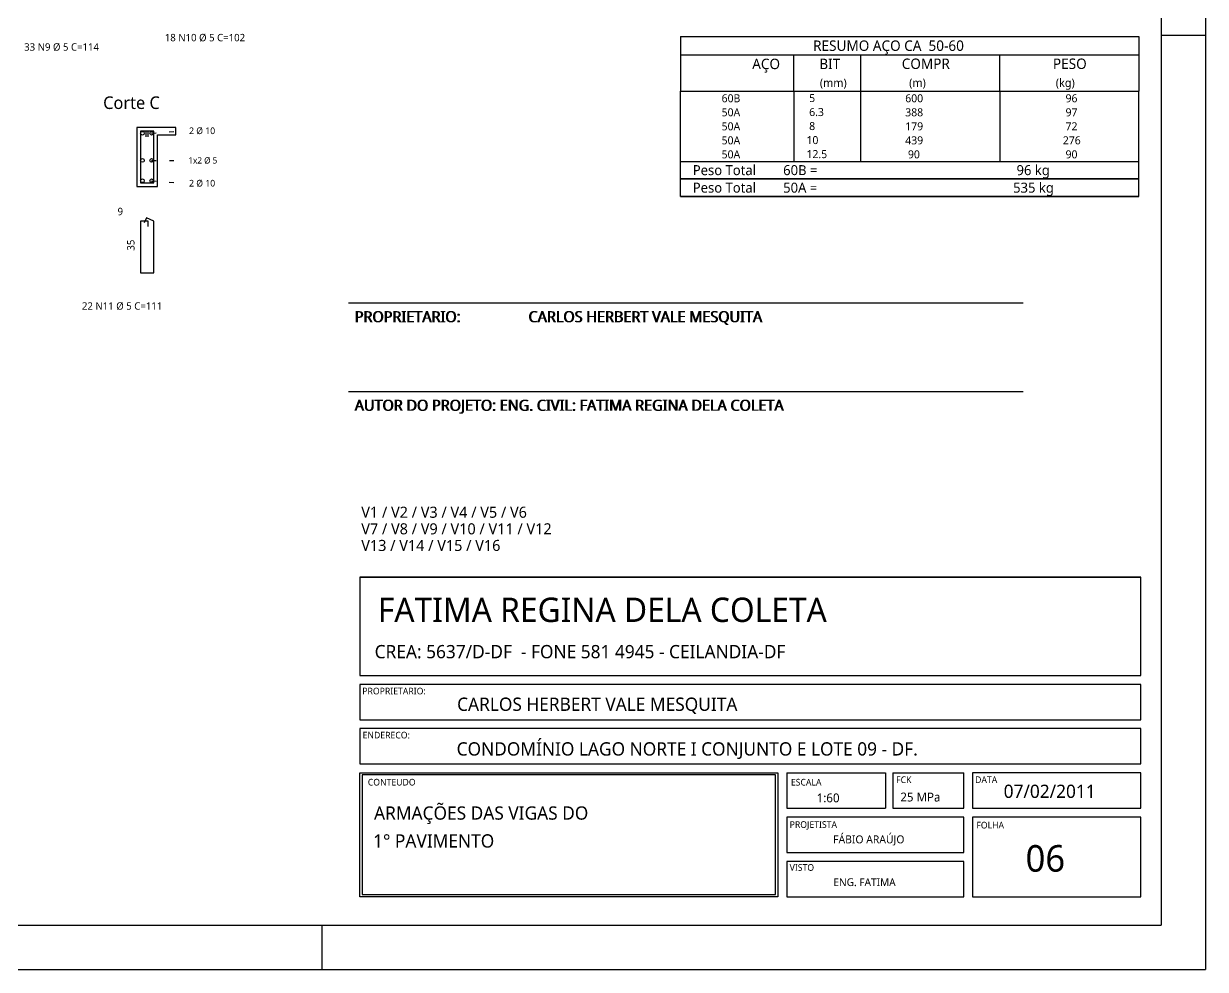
# Model space of a CAD drawing. Extents: x 0 to 89.5, y 0 to 70.
# Drawn here: x 62.8 to 89.5, y 0 to 21.35 of the extents above; entities that cross this region are included whole.
import ezdxf

# ---------------------------------------------------------------- set-up
doc = ezdxf.new("R2010")
doc.units = 0
doc.header["$MEASUREMENT"] = 0
doc.linetypes.add('ESTILO_TQS_0002', pattern=[0.4, 0.1, -0.3])
for name, color, linetype in [('1', 1, 'CONTINUOUS'), ('10', 10, 'CONTINUOUS'), ('12', 12, 'CONTINUOUS'), ('2', 2, 'CONTINUOUS'), ('3', 3, 'CONTINUOUS'), ('4', 4, 'CONTINUOUS'), ('5', 5, 'CONTINUOUS')]:
    doc.layers.add(name, color=color, linetype=linetype)
doc.styles.add('TQS_LUCIDA_SANS_UNICODE', font='L_10646.TTF')

msp = doc.modelspace()

# ---------------------------------------------------------------- linework, layer by layer
at = {"layer": '1', "linetype": 'Continuous'}
for p, q in [((89.500005, 70), (89.499997, 0)), ((88.499997, 21.087737), (89.499999, 21.087737)), ((66.239599, 19.0072), (65.356266, 19.0072)), ((65.356266, 19.0072), (65.356266, 17.673867)), ((65.822933, 17.673867), (65.822933, 18.840534)), ((65.822933, 18.840534), (66.239599, 18.840534)), ((65.356266, 17.673867), (65.822933, 17.673867)), ((70.142071, 15.045619), (85.380635, 15.045619)), ((70.142071, 13.045438), (85.380635, 13.045438)), ((69.537489, 0.999999), (69.537489, 0)), ((0, 0), (89.499997, 0))]:
    msp.add_line(p, q, dxfattribs=at)
at = {"layer": '1', "linetype": 'ESTILO_TQS_0002'}
for p, q in [((65.693766, 18.878034), (66.464599, 18.9322)), ((65.693766, 18.263867), (66.452099, 18.263867)), ((65.693766, 17.803034), (66.464599, 17.748867))]:
    msp.add_line(p, q, dxfattribs=at)
at = {"layer": '10', "linetype": 'Continuous'}
msp.add_lwpolyline([(65.822933, 17.673867), (65.822933, 18.840534), (66.239599, 18.840534), (66.239599, 19.0072), (65.356266, 19.0072), (65.356266, 17.673867), (65.822933, 17.673867)], dxfattribs=at)
at = {"layer": '12', "linetype": 'Continuous'}
for p in [(88.499997, 69), (2.5, 0.999996)]:
    msp.add_line(p, (88.499997, 1), dxfattribs=at)
at = {"layer": '2', "linetype": 'Continuous'}
for p, q in [((77.643776, 21.059583), (77.643776, 19.824269)), ((77.643776, 21.059583), (87.996888, 21.059583)), ((87.996888, 21.059583), (87.996888, 19.824269)), ((77.643776, 20.647812), (87.996888, 20.647812)), ((80.203818, 19.824269), (80.203818, 20.647812)), ((81.719137, 19.824269), (81.719137, 20.647812)), ((84.858013, 19.824269), (84.858013, 20.647812)), ((77.643776, 19.824269), (87.996888, 19.824269)), ((77.643776, 19.507737), (77.643776, 19.824269)), ((80.203818, 19.824269), (80.203818, 19.507737)), ((81.719137, 19.507737), (81.719137, 19.824269)), ((84.858013, 19.824269), (84.858013, 19.507737)), ((87.996888, 19.507737), (87.996888, 19.824269)), ((77.643776, 19.191204), (77.643776, 19.507737)), ((80.203818, 19.507737), (80.203818, 19.191205)), ((81.719137, 19.191204), (81.719137, 19.507737)), ((84.858013, 19.507737), (84.858013, 19.191204)), ((87.996888, 19.191204), (87.996888, 19.507737)), ((77.643776, 18.874672), (77.643776, 19.191204)), ((80.203818, 19.191204), (80.203818, 18.874673)), ((81.719137, 18.874672), (81.719137, 19.191204)), ((84.858013, 19.191204), (84.858013, 18.874672)), ((87.996888, 18.874672), (87.996888, 19.191204)), ((77.643776, 18.55814), (77.643776, 18.874672)), ((80.203818, 18.874672), (80.203818, 18.55814)), ((81.719137, 18.55814), (81.719137, 18.874672)), ((84.858013, 18.874672), (84.858013, 18.55814)), ((87.996888, 18.55814), (87.996888, 18.874672)), ((77.643776, 18.241608), (77.643776, 18.55814)), ((80.203818, 18.55814), (80.203818, 18.241608)), ((81.719137, 18.241608), (81.719137, 18.55814)), ((84.858013, 18.55814), (84.858013, 18.241608)), ((87.996888, 18.241608), (87.996888, 18.55814)), ((77.643776, 18.241608), (87.996888, 18.241608)), ((77.643776, 17.845943), (77.643776, 18.241608)), ((77.643776, 18.241608), (87.996888, 18.241608)), ((87.996888, 17.845943), (87.996888, 18.241608)), ((87.996888, 17.845943), (77.643776, 17.845943)), ((77.643776, 17.450278), (77.643776, 17.845943)), ((77.643776, 17.845943), (87.996888, 17.845943)), ((87.996888, 17.450278), (87.996888, 17.845943)), ((87.996888, 17.450278), (77.643776, 17.450278)), ((77.643776, 17.450278), (87.996888, 17.450278)), ((70.397671, 8.85671), (88.041524, 8.85671)), ((80.041478, 4.438295), (82.27567, 4.438295)), ((80.041478, 4.438295), (80.041478, 3.6383)), ((82.27567, 4.438295), (82.27567, 3.6383)), ((82.441136, 4.438295), (84.041478, 4.438295)), ((82.441136, 4.438295), (82.441136, 3.6383)), ((84.041478, 3.6383), (84.041478, 4.438295)), ((80.041478, 3.6383), (82.27567, 3.6383)), ((82.441136, 3.6383), (84.041478, 3.6383))]:
    msp.add_line(p, q, dxfattribs=at)
for points in [[(70.397671, 6.630957), (88.041524, 6.630957), (88.041524, 8.85671), (70.397671, 8.85671), (70.397671, 6.630957)], [(70.397671, 5.630957), (88.041524, 5.630957), (88.041524, 6.43096), (70.397671, 6.43096), (70.397671, 5.630957)], [(70.397671, 4.6383), (88.041524, 4.6383), (88.041524, 5.438303), (70.397671, 5.438303), (70.397671, 4.6383)], [(84.24149, 3.6383), (88.041524, 3.6383), (88.041524, 4.438295), (84.24149, 4.438295), (84.24149, 3.6383)], [(80.041478, 2.6383), (84.041478, 2.6383), (84.041478, 3.438295), (80.041478, 3.438295), (80.041478, 2.6383)], [(84.24149, 1.6383), (88.041524, 1.6383), (88.041524, 3.438295), (84.24149, 3.438295), (84.24149, 1.6383)], [(80.041478, 1.6383), (84.041478, 1.6383), (84.041478, 2.438295), (80.041478, 2.438295), (80.041478, 1.6383)]]:
    msp.add_lwpolyline(points, dxfattribs=at)
at = {"layer": '3', "linetype": 'Continuous'}
msp.add_lwpolyline([(65.614599, 18.798867), (65.614599, 18.923867), (65.439599, 18.923867), (65.439599, 17.7572), (65.739599, 17.7572), (65.739599, 18.923867), (65.564599, 18.923867), (65.564599, 18.798867)], dxfattribs=at)
for centre in [(65.485433, 18.878034), (65.693766, 18.878034), (65.485433, 18.263867), (65.693766, 18.263867), (65.485433, 17.803034), (65.693766, 17.803034)]:
    msp.add_circle(centre, 0.041667, dxfattribs=at)
at = {"layer": '4', "linetype": 'Continuous'}
for points in [[(70.397671, 4.438303), (79.841527, 4.438303), (79.841527, 1.6383), (70.397671, 1.6383), (70.397671, 4.438303)], [(70.447659, 1.688295), (79.791478, 1.688295), (79.791478, 4.3883), (70.447659, 4.3883), (70.447659, 1.688295)]]:
    msp.add_lwpolyline(points, dxfattribs=at)
at = {"layer": '5', "linetype": 'Continuous'}
msp.add_lwpolyline([(65.614599, 16.768312), (65.614599, 16.893312), (65.439599, 16.893312), (65.439599, 15.726645), (65.739599, 15.726645), (65.739599, 16.893312), (65.580996, 16.96727), (65.528168, 16.853981)], dxfattribs=at)

# ---------------------------------------------------------------- texts
at = {"layer": '1', "linetype": 'Continuous', "style": 'TQS_LUCIDA_SANS_UNICODE'}
for s, height, p in [('Corte C', 0.283333, (64.597933, 19.423867)), ('2 %%c 10', 0.15, (66.539599, 18.8572)), ('1x2 %%c 5', 0.141667, (66.522933, 18.193034)), ('2 %%c 10', 0.15, (66.539599, 17.673867)), ('9', 0.166667, (64.922933, 17.026645)), ('CARLOS HERBERT VALE MESQUITA', 0.3, (72.594746, 5.835785)), ('CONDOMÍNIO LAGO NORTE I CONJUNTO E LOTE 09 - DF.', 0.3, (72.584004, 4.826851)), ('07/02/2011', 0.3, (84.943119, 3.869773)), ('1:60', 0.2, (80.71848, 3.771082)), ('25 MPa', 0.2, (82.608556, 3.790171))]:
    msp.add_text(s, height=height, dxfattribs=at).set_placement(p)
msp.add_text('35', height=0.166667, rotation=90, dxfattribs=at).set_placement((65.306266, 16.226645))
at = {"layer": '2', "linetype": 'Continuous', "style": 'TQS_LUCIDA_SANS_UNICODE'}
for s, height, p in [(' 18 N10 %%c 5 C=102', 0.166667, (65.93415, 20.952807)), ('  33 N9 %%c 5 C=114', 0.166667, (62.700817, 20.741498)), ('RESUMO AÇO CA  50-60', 0.235298, (80.637234, 20.736049)), ('AÇO', 0.235298, (79.262231, 20.324277)), ('BIT', 0.235298, (80.777945, 20.324277)), ('COMPR', 0.235298, (82.640414, 20.327666)), ('PESO', 0.235298, (86.055999, 20.327666)), ('(mm)', 0.188238, (80.790991, 19.921918)), ('(m)', 0.188238, (82.807293, 19.921918)), ('(kg)', 0.188238, (86.120567, 19.921918)), ('     60B', 0.180875, (78.264643, 19.575565)), ('    5  ', 0.180875, (80.304095, 19.581031)), ('     600', 0.180875, (82.413415, 19.575566)), ('     96', 0.180875, (86.034752, 19.575566)), ('     50A', 0.180875, (78.264643, 19.259033)), ('    6.3', 0.180875, (80.304095, 19.264499)), ('     388', 0.180875, (82.413415, 19.259033)), ('     97', 0.180875, (86.034752, 19.259033)), ('     50A', 0.180875, (78.264643, 18.942501)), ('    8  ', 0.180875, (80.304095, 18.947967)), ('     179', 0.180875, (82.413415, 18.942501)), ('     72', 0.180875, (86.034752, 18.942501)), ('     50A', 0.180875, (78.264643, 18.625968)), ('   10  ', 0.180875, (80.304095, 18.631434)), ('     439', 0.180875, (82.413415, 18.625969)), ('    276', 0.180875, (86.034752, 18.625969)), ('     50A', 0.180875, (78.264643, 18.309436)), ('   12.5', 0.180875, (80.304095, 18.314902)), ('      90', 0.180875, (82.413415, 18.309437)), ('     90', 0.180875, (86.034752, 18.309437)), ('Peso Total        60B =', 0.226094, (77.919384, 17.930728)), ('     96 kg', 0.226094, (84.850487, 17.930728)), ('Peso Total        50A =', 0.226094, (77.919384, 17.535063)), ('    535 kg', 0.226094, (84.850487, 17.535063)), ('  22 N11 %%c 5 C=111', 0.166667, (64.006266, 14.893312)), ('V1 / V2 / V3 / V4 / V5 / V6', 0.25, (70.430226, 10.195525)), ('V7 / V8 / V9 / V10 / V11 / V12', 0.25, (70.430226, 9.820525)), ('V13 / V14 / V15 / V16', 0.25, (70.430226, 9.445525)), ('CREA: 5637/D-DF  - FONE 581 4945 - CEILANDIA-DF', 0.3, (70.731641, 7.022642)), ('PROPRIETARIO:', 0.15, (70.453313, 6.208099)), ('ENDERECO:', 0.15, (70.460294, 5.21336)), ('CONTEUDO', 0.15, (70.577298, 4.150461)), ('ESCALA', 0.15, (80.135838, 4.150461)), ('FCK', 0.15, (82.513707, 4.205881)), ('DATA', 0.15, (84.298131, 4.205881)), ('PROJETISTA', 0.15, (80.108128, 3.194513)), ('FOLHA ', 0.15, (84.325841, 3.180658)), ('FÁBIO ARAÚJO', 0.18, (81.090672, 2.844512)), ('VISTO', 0.15, (80.108128, 2.224718)), ('ENG. FATIMA', 0.175, (81.09599, 1.880363))]:
    msp.add_text(s, height=height, dxfattribs=at).set_placement(p)
at = {"layer": '3', "linetype": 'Continuous', "style": 'TQS_LUCIDA_SANS_UNICODE'}
for s, p in [('PROPRIETARIO:', (70.273393, 14.609988)), ('PROPRIETARIO:', (70.293393, 14.609988)), ('CARLOS HERBERT VALE MESQUITA', (74.200006, 14.609988)), ('CARLOS HERBERT VALE MESQUITA', (74.220006, 14.609988)), ('AUTOR DO PROJETO: ENG. CIVIL: FATIMA REGINA DELA COLETA', (70.273393, 12.609807)), ('AUTOR DO PROJETO: ENG. CIVIL: FATIMA REGINA DELA COLETA', (70.293393, 12.609807))]:
    msp.add_text(s, height=0.25, dxfattribs=at).set_placement(p)
at = {"layer": '4', "linetype": 'Continuous', "style": 'TQS_LUCIDA_SANS_UNICODE'}
for s, height, p in [('FATIMA REGINA DELA COLETA', 0.55, (70.8037, 7.842379)), ('ARMAÇÕES DAS VIGAS DO', 0.3, (70.717971, 3.379145)), ('1%%d PAVIMENTO', 0.3, (70.69765, 2.749184)), ('06', 0.6, (85.437994, 2.204777))]:
    msp.add_text(s, height=height, dxfattribs=at).set_placement(p)

doc.saveas('drawing.dxf')
